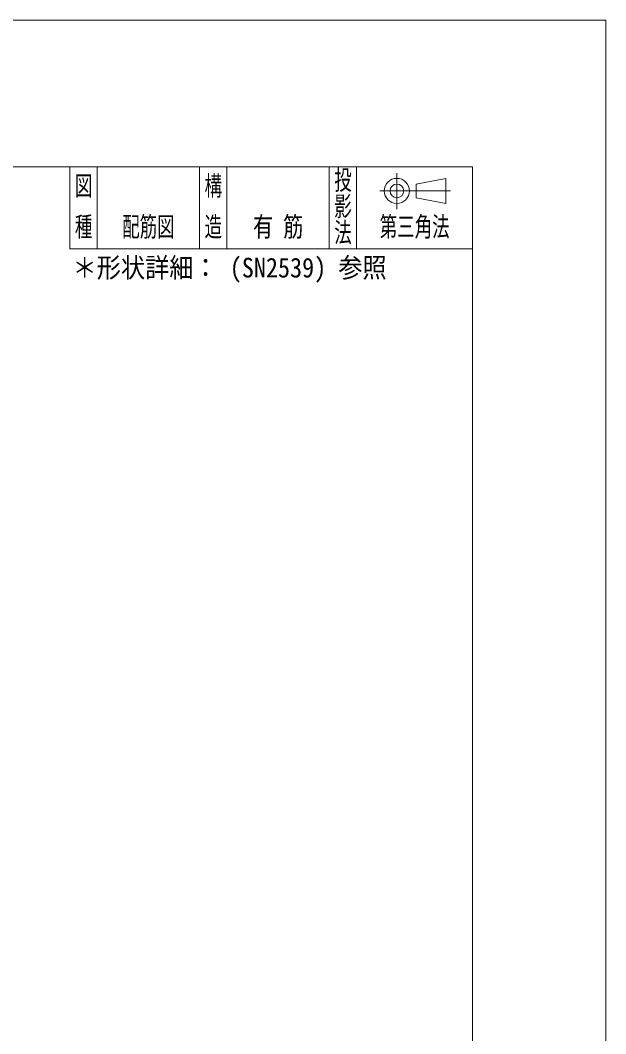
# Model space of a CAD drawing. Units: millimetres, scale not verified. Extents: x 0 to 6300, y 0 to 4455.
# Drawn here: x 5013 to 6300, y 2228 to 4455 of the extents above; entities that cross this region are included whole.
import ezdxf
from ezdxf.enums import TextEntityAlignment as Align

# ---------------------------------------------------------------- set-up
doc = ezdxf.new("R2010")
doc.units = ezdxf.units.MM
doc.header["$LTSCALE"] = 10
for name, color, linetype, lineweight in [('Defpoints_2', 7, 'Continuous', 13), ('TTL-FRAM', 3, 'Continuous', 13), ('TTL-LINE', 2, 'Continuous', 13), ('TTL-TXT', 2, 'Continuous', 13)]:
    doc.layers.add(name, color=color, linetype=linetype, lineweight=lineweight)
doc.styles.add('ＭＳ ゴシック', font='')
doc.styles.get('ＭＳ ゴシック').set_extended_font_data('MS Gothic')

msp = doc.modelspace()

# ---------------------------------------------------------------- linework, layer by layer
at = {"layer": 'Defpoints_2'}
for p, q in [((6300, 4455), (0, 4455)), ((6300, 0), (6300, 4455))]:
    msp.add_line(p, q, dxfattribs=at)
at = {"layer": 'TTL-FRAM'}
for p, q in [((382.5, 4132.5), (6007.5, 4132.5)), ((5122.5, 4132.5), (5122.5, 3952.5)), ((6007.5, 4132.5), (6007.5, 127.5)), ((5122.5, 3952.5), (5182.5, 3952.5)), ((5182.5, 3952.5), (5407.5, 3952.5)), ((5407.5, 3952.5), (5467.5, 3952.5)), ((5467.5, 3952.5), (5692.5, 3952.5)), ((5692.5, 3952.5), (5467.5, 3952.5)), ((5467.5, 3952.5), (5692.5, 3952.5)), ((5692.5, 3952.5), (5752.5, 3952.5)), ((5752.5, 3952.5), (6007.5, 3952.5))]:
    msp.add_line(p, q, dxfattribs=at)
at = {"layer": 'TTL-LINE'}
for p, q in [((5182.5, 3952.5), (5182.5, 4132.5)), ((5407.5, 3952.5), (5407.5, 4132.5)), ((5467.5, 3952.5), (5467.5, 4132.5)), ((5692.5, 3952.5), (5692.5, 4132.5)), ((5752.5, 3952.5), (5752.5, 4132.5))]:
    msp.add_line(p, q, dxfattribs=at)
at = {"layer": 'TTL-TXT'}
for p, q in [((5840.96, 4040.11), (5840.96, 4118.91)), ((5803.45, 4080), (5958.57, 4080))]:
    msp.add_line(p, q, dxfattribs=at)
at = {"layer": 'TTL-TXT', "color": 3}
for p, q in [((5883.58, 4095.04), (5948.76, 4107.58)), ((5948.76, 4107.58), (5948.76, 4052.42)), ((5883.58, 4080), (5883.58, 4095.04)), ((5883.58, 4064.96), (5883.58, 4080)), ((5948.76, 4052.42), (5883.58, 4064.96))]:
    msp.add_line(p, q, dxfattribs=at)
for radius in [27.58, 15.04]:
    msp.add_circle((5840.96, 4080), radius, dxfattribs=at)

# ---------------------------------------------------------------- texts
at = {"layer": 'TTL-TXT', "style": 'ＭＳ ゴシック', "width": 0.65}
for s, p in [('投', (5722.5, 4069.53)), ('図', (5152.5, 4056.67)), ('構', (5437.5, 4056.67)), ('影', (5722.5, 4011.67)), ('種', (5152.5, 3966.67)), ('造', (5437.5, 3966.67)), ('法', (5722.5, 3953.82))]:
    msp.add_text(s, height=43.3, dxfattribs=at).set_placement(p, align=Align.BOTTOM_CENTER)
at = {"layer": 'TTL-TXT', "color": 1, "style": 'ＭＳ ゴシック'}
for s, width, p in [('配筋図', 0.65, (5295, 3966.67)), ('有 筋', 0.75, (5580, 3966.67)), ('第三角法', 0.65, (5880, 3966.67)), ('＊形状詳細： (SN2539) 参照', 0.9, (5473.41, 3876.67))]:
    msp.add_text(s, height=43.3, dxfattribs=dict(at, width=width)).set_placement(p, align=Align.BOTTOM_CENTER)

doc.saveas('drawing.dxf')
